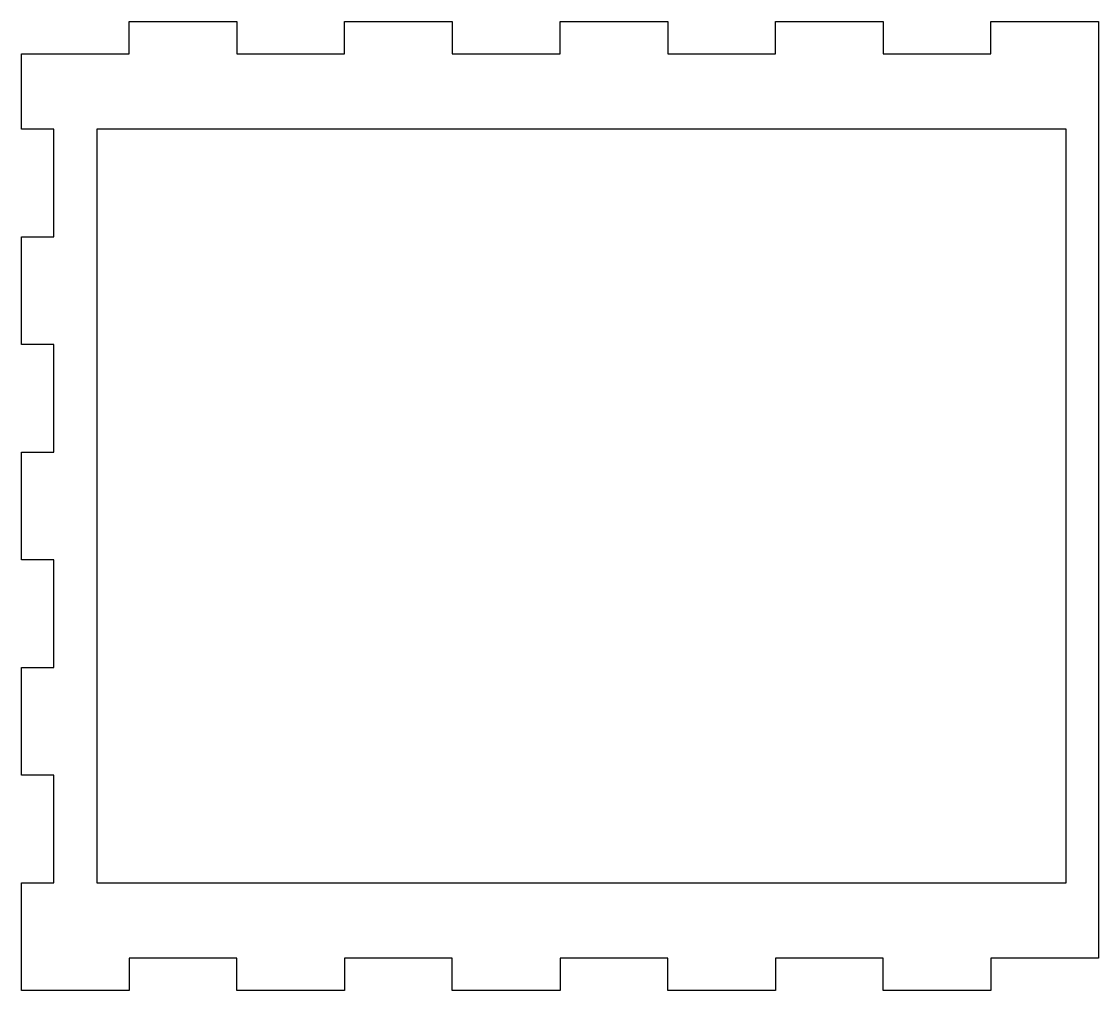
# Model space of a CAD drawing. Header units: millimetres. Extents: x -34.3 to 65.7, y 79.4 to 169.4.
import ezdxf

# ---------------------------------------------------------------- set-up
doc = ezdxf.new("R2010")
doc.units = ezdxf.units.MM
doc.layers.get('0').update_dxf_attribs({"linetype": 'CONTINUOUS'})

msp = doc.modelspace()

# ---------------------------------------------------------------- linework, layer by layer
for points in [[(65.66, 169.43), (65.66, 82.43), (55.66, 82.43), (55.66, 79.43), (45.66, 79.43), (45.66, 82.43), (35.66, 82.43), (35.66, 79.43), (25.66, 79.43), (25.66, 82.43), (15.66, 82.43), (15.66, 79.43), (5.66, 79.43), (5.66, 82.43), (-4.34, 82.43), (-4.34, 79.43), (-14.34, 79.43), (-14.34, 82.43), (-24.34, 82.43), (-24.34, 79.43), (-34.34, 79.43), (-34.34, 89.43), (-31.34, 89.43), (-31.34, 99.43), (-34.34, 99.43), (-34.34, 109.43), (-31.34, 109.43), (-31.34, 119.43), (-34.34, 119.43), (-34.34, 129.43), (-31.34, 129.43), (-31.34, 139.43), (-34.34, 139.43), (-34.34, 149.43), (-31.34, 149.43), (-31.34, 159.43), (-34.34, 159.43), (-34.34, 166.43), (-24.34, 166.43), (-24.34, 169.43), (-14.34, 169.43), (-14.34, 166.43), (-4.34, 166.43), (-4.34, 169.43), (5.66, 169.43), (5.66, 166.43), (15.66, 166.43), (15.66, 169.43), (25.66, 169.43), (25.66, 166.43), (35.66, 166.43), (35.66, 169.43), (45.66, 169.43), (45.66, 166.43), (55.66, 166.43), (55.66, 169.43)], [(-27.34, 89.43), (62.66, 89.43), (62.66, 159.43), (-27.34, 159.43)]]:
    msp.add_lwpolyline(points, close=True)

doc.saveas('drawing.dxf')
